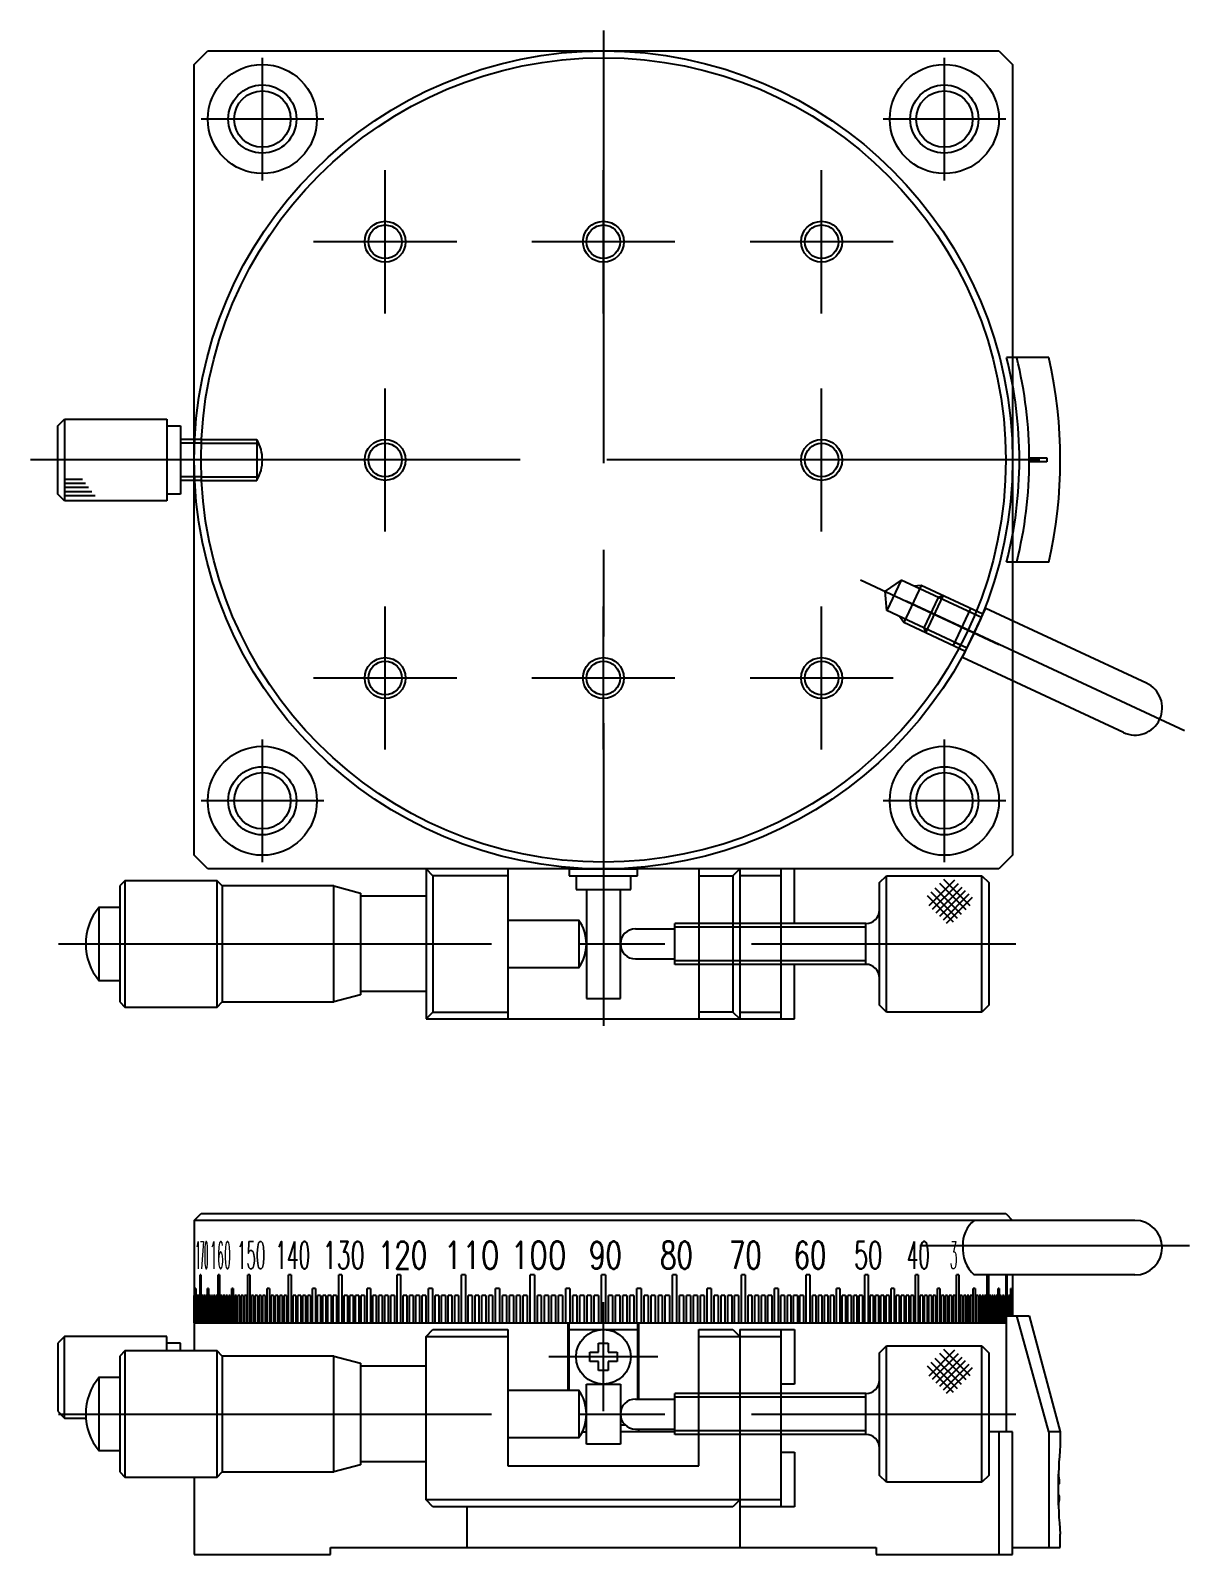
# Model space of a CAD drawing. Extents: x 1 to 281, y 0 to 190.
# Drawn here: x 52.3 to 137.3, y 14.6 to 126.3 of the extents above; entities that cross this region are included whole.
import ezdxf

# ---------------------------------------------------------------- set-up
doc = ezdxf.new("R2010")
doc.units = 0
doc.linetypes.add('CENTER', pattern=[50.8, 31.75, -6.35, 6.35, -6.35])
doc.linetypes.add('DASHED', pattern=[19.05, 12.7, -6.35])
doc.layers.get('0').update_dxf_attribs({"linetype": 'CONTINUOUS'})
doc.layers.add('CENTER', color=1, linetype='CENTER')
doc.styles.get("Standard").update_dxf_attribs({"font": 'txt.shx', "height": 3, "bigfont": 'bigfont.shx'})

msp = doc.modelspace()

# ---------------------------------------------------------------- linework, layer by layer
at = {"color": 7, "linetype": 'CONTINUOUS'}
for p, q in [((64.31, 123.84), (65.31, 124.84)), ((65.31, 124.84), (123.31, 124.84)), ((123.31, 124.84), (124.31, 123.84)), ((64.31, 65.84), (64.31, 123.84)), ((124.31, 123.84), (124.31, 102.34)), ((126.96, 102.34), (123.87, 102.34)), ((124.31, 100.34), (124.31, 89.34)), ((54.31, 97.34), (54.81, 97.84)), ((54.31, 92.34), (54.31, 97.34)), ((54.81, 97.84), (54.81, 91.84)), ((54.81, 97.84), (62.31, 97.84)), ((62.31, 97.84), (62.31, 91.84)), ((62.31, 97.34), (63.31, 97.34)), ((63.31, 97.34), (63.31, 92.34)), ((64.81, 96.34), (63.31, 96.34)), ((125.53, 94.99), (126.83, 94.99)), ((126.83, 94.69), (125.53, 94.69)), ((126.82, 94.99), (126.82, 94.69)), ((126.83, 94.99), (126.83, 94.69)), ((64.81, 93.34), (63.31, 93.34)), ((54.81, 91.84), (54.31, 92.34)), ((62.31, 91.84), (54.81, 91.84)), ((63.31, 92.34), (62.31, 92.34)), ((126.96, 87.34), (123.87, 87.34)), ((124.31, 87.34), (124.31, 83.05)), ((120.65, 80.35), (122.34, 83.97)), ((122.34, 83.97), (134.13, 78.48)), ((132.44, 74.85), (120.65, 80.35)), ((124.31, 78.64), (124.31, 65.84)), ((65.31, 64.84), (64.31, 65.84)), ((123.31, 64.84), (65.31, 64.84)), ((81.31, 64.84), (81.31, 53.84)), ((81.81, 64.34), (81.31, 64.84)), ((87.31, 64.84), (87.31, 53.84)), ((91.81, 64.84), (91.81, 64.34)), ((96.81, 64.34), (96.81, 64.84)), ((101.31, 64.84), (101.31, 53.84)), ((103.81, 64.34), (104.31, 64.84)), ((104.31, 64.84), (104.31, 53.84)), ((107.31, 64.84), (107.31, 53.84)), ((108.31, 60.84), (108.31, 64.84)), ((124.31, 65.84), (123.31, 64.84)), ((59.26, 63.99), (58.86, 63.59)), ((59.26, 54.69), (59.26, 63.99)), ((59.26, 63.99), (65.96, 63.99)), ((66.36, 63.59), (65.96, 63.99)), ((65.96, 63.99), (65.96, 54.69)), ((87.31, 64.34), (81.81, 64.34)), ((81.81, 64.34), (81.81, 54.34)), ((91.81, 64.34), (96.81, 64.34)), ((92.31, 64.34), (92.31, 63.34)), ((96.31, 63.34), (96.31, 64.34)), ((101.31, 64.34), (103.81, 64.34)), ((103.81, 64.34), (103.81, 54.34)), ((107.31, 64.34), (104.31, 64.34)), ((114.56, 63.84), (115.06, 64.34)), ((114.56, 54.84), (114.56, 63.84)), ((115.06, 64.34), (122.06, 64.34)), ((115.06, 54.34), (115.06, 64.34)), ((122.06, 64.34), (122.56, 63.84)), ((122.06, 54.34), (122.06, 64.34)), ((122.56, 63.84), (122.56, 54.84)), ((58.86, 63.59), (58.86, 55.09)), ((74.56, 63.59), (66.36, 63.59)), ((66.36, 63.59), (66.36, 55.09)), ((74.56, 55.09), (74.56, 63.59)), ((74.56, 63.59), (76.51, 63.06)), ((76.51, 63.06), (76.51, 55.61)), ((81.31, 62.84), (76.51, 62.84)), ((92.31, 63.34), (96.31, 63.34)), ((93.06, 63.34), (93.06, 55.34)), ((95.56, 55.34), (95.56, 63.34)), ((57.34, 56.64), (57.34, 62.04)), ((57.34, 62.04), (58.86, 62.04)), ((87.31, 61.09), (92.5, 61.09)), ((92.5, 61.09), (92.5, 57.59)), ((96.66, 60.44), (99.56, 60.44)), ((101.31, 60.84), (99.56, 60.84)), ((99.56, 57.84), (99.56, 60.84)), ((113.56, 60.84), (107.31, 60.84)), ((113.56, 57.84), (113.56, 60.84)), ((96.66, 58.24), (99.56, 58.24)), ((92.5, 57.59), (87.31, 57.59)), ((101.31, 57.84), (99.56, 57.84)), ((113.56, 57.84), (107.31, 57.84)), ((108.31, 53.84), (108.31, 57.84)), ((58.86, 56.64), (57.34, 56.64)), ((58.86, 55.09), (59.26, 54.69)), ((65.96, 54.69), (66.36, 55.09)), ((66.36, 55.09), (74.56, 55.09)), ((76.51, 55.61), (74.56, 55.09)), ((81.31, 55.84), (76.51, 55.84)), ((93.06, 55.34), (95.56, 55.34)), ((115.06, 54.34), (114.56, 54.84)), ((122.56, 54.84), (122.06, 54.34)), ((65.96, 54.69), (59.26, 54.69)), ((81.81, 54.34), (81.31, 53.84)), ((81.31, 53.84), (108.31, 53.84)), ((81.81, 54.34), (87.31, 54.34)), ((103.81, 54.34), (101.31, 54.34)), ((103.81, 54.34), (104.31, 53.84)), ((104.31, 54.34), (107.31, 54.34)), ((122.06, 54.34), (115.06, 54.34)), ((64.31, 39.06), (64.81, 39.56)), ((64.81, 39.56), (123.81, 39.56)), ((123.81, 39.56), (124.31, 39.06)), ((133.28, 39.06), (64.31, 39.06)), ((64.31, 39.06), (64.31, 31.56)), ((133.28, 35.06), (121.5, 35.06)), ((122.45, 35.06), (122.55, 35.06)), ((123.83, 35.06), (123.88, 35.06)), ((124.31, 35.06), (124.31, 32.06)), ((64.31, 31.56), (123.87, 31.56)), ((64.31, 31.56), (64.31, 29.51)), ((91.71, 31.56), (91.71, 26.61)), ((91.81, 26.61), (91.81, 31.56)), ((96.81, 31.56), (96.81, 25.96)), ((96.91, 25.96), (96.91, 31.56)), ((123.87, 23.56), (123.87, 32.06)), ((123.87, 32.06), (125.53, 32.06)), ((126.96, 23.56), (124.62, 32.06)), ((125.53, 32.06), (127.81, 23.56)), ((54.81, 30.56), (54.31, 30.06)), ((62.31, 30.56), (54.81, 30.56)), ((54.81, 24.56), (54.81, 30.56)), ((62.31, 29.51), (62.31, 30.56)), ((81.31, 30.56), (81.81, 31.06)), ((81.31, 18.56), (81.31, 30.56)), ((81.31, 30.56), (87.31, 30.56)), ((81.81, 31.06), (87.31, 31.06)), ((87.31, 31.06), (87.31, 21.06)), ((91.81, 31.06), (96.81, 31.06)), ((101.31, 21.06), (101.31, 31.06)), ((101.31, 31.06), (103.81, 31.06)), ((101.31, 30.56), (107.31, 30.56)), ((103.81, 31.06), (104.31, 30.56)), ((104.31, 31.06), (104.31, 15.06)), ((104.31, 31.06), (108.31, 31.06)), ((107.31, 31.06), (107.31, 18.06)), ((108.31, 31.06), (108.31, 27.06)), ((54.31, 30.06), (54.31, 25.06)), ((59.26, 29.51), (58.86, 29.11)), ((58.86, 29.11), (58.86, 20.61)), ((59.26, 20.21), (59.26, 29.51)), ((59.26, 29.51), (65.96, 29.51)), ((63.31, 30.06), (62.31, 30.06)), ((63.31, 29.51), (63.31, 30.06)), ((66.36, 29.11), (65.96, 29.51)), ((65.96, 29.51), (65.96, 20.21)), ((74.56, 29.11), (66.36, 29.11)), ((66.36, 29.11), (66.36, 20.61)), ((74.56, 20.61), (74.56, 29.11)), ((74.56, 29.11), (76.51, 28.58)), ((93.31, 28.71), (93.31, 29.41)), ((93.31, 29.41), (93.96, 29.41)), ((93.96, 30.06), (94.66, 30.06)), ((93.96, 29.41), (93.96, 30.06)), ((94.66, 30.06), (94.66, 29.41)), ((94.66, 29.41), (95.31, 29.41)), ((95.31, 29.41), (95.31, 28.71)), ((114.56, 29.36), (115.06, 29.86)), ((114.56, 20.36), (114.56, 29.36)), ((115.06, 29.86), (122.06, 29.86)), ((115.06, 19.86), (115.06, 29.86)), ((122.06, 29.86), (122.56, 29.36)), ((122.06, 19.86), (122.06, 29.86)), ((122.56, 29.36), (122.56, 20.36)), ((76.51, 28.58), (76.51, 21.13)), ((81.31, 28.36), (76.51, 28.36)), ((93.96, 28.71), (93.31, 28.71)), ((93.96, 28.06), (93.96, 28.71)), ((94.66, 28.06), (93.96, 28.06)), ((95.31, 28.71), (94.66, 28.71)), ((94.66, 28.71), (94.66, 28.06)), ((57.34, 22.16), (57.34, 27.56)), ((57.34, 27.56), (58.86, 27.56)), ((93.06, 27.06), (95.56, 27.06)), ((93.06, 22.66), (93.06, 27.06)), ((95.56, 27.06), (95.56, 22.66)), ((108.31, 27.06), (107.31, 27.06)), ((87.31, 26.61), (92.5, 26.61)), ((92.5, 26.61), (92.5, 23.11)), ((96.66, 25.96), (99.56, 25.96)), ((101.31, 26.36), (99.56, 26.36)), ((99.56, 23.36), (99.56, 26.36)), ((113.56, 26.36), (107.31, 26.36)), ((113.56, 23.36), (113.56, 26.36)), ((54.31, 25.06), (54.81, 24.56)), ((54.81, 24.56), (56.37, 24.56)), ((92.76, 23.56), (93.06, 23.56)), ((92.95, 24.06), (93.06, 24.06)), ((95.56, 24.06), (95.9, 24.06)), ((99.56, 23.56), (95.56, 23.56)), ((96.66, 23.76), (99.56, 23.76)), ((96.91, 23.56), (96.91, 23.76)), ((124.31, 23.56), (122.56, 23.56)), ((123.31, 23.56), (123.31, 14.56)), ((124.31, 14.56), (124.31, 23.56)), ((127.81, 23.56), (126.96, 23.56)), ((126.96, 23.56), (126.96, 15.06)), ((127.81, 23.56), (127.81, 22.56)), ((92.5, 23.11), (87.31, 23.11)), ((95.56, 22.66), (93.06, 22.66)), ((101.31, 23.36), (99.56, 23.36)), ((113.56, 23.36), (107.31, 23.36)), ((58.86, 22.16), (57.34, 22.16)), ((81.31, 21.36), (76.51, 21.36)), ((107.31, 22.06), (108.31, 22.06)), ((108.31, 22.06), (108.31, 18.06)), ((58.86, 20.61), (59.26, 20.21)), ((65.96, 20.21), (59.26, 20.21)), ((64.31, 20.21), (64.31, 14.56)), ((65.96, 20.21), (66.36, 20.61)), ((66.36, 20.61), (74.56, 20.61)), ((76.51, 21.13), (74.56, 20.61)), ((87.31, 21.06), (101.31, 21.06)), ((115.06, 19.86), (114.56, 20.36)), ((122.56, 20.36), (122.06, 19.86)), ((122.06, 19.86), (115.06, 19.86)), ((127.65, 19.77), (127.74, 19.77)), ((127.74, 19.77), (127.65, 19.67)), ((81.81, 18.06), (81.31, 18.56)), ((107.31, 18.56), (81.31, 18.56)), ((103.81, 18.06), (81.81, 18.06)), ((84.31, 18.06), (84.31, 15.06)), ((104.31, 18.56), (103.81, 18.06)), ((108.31, 18.06), (104.31, 18.06)), ((127.74, 18.84), (127.65, 18.95)), ((127.65, 18.84), (127.74, 18.84)), ((127.81, 15.06), (127.81, 16.06)), ((64.31, 14.56), (74.31, 14.56)), ((74.31, 14.56), (74.31, 15.06)), ((74.31, 15.06), (114.31, 15.06)), ((114.31, 15.06), (114.31, 14.56)), ((114.31, 14.56), (124.31, 14.56)), ((124.31, 15.06), (127.81, 15.06))]:
    msp.add_line(p, q, dxfattribs=at)
at = {"color": 3, "linetype": 'DASHED'}
for p, q in [((124.31, 102.34), (124.31, 100.34)), ((64.81, 96.34), (68.91, 96.34)), ((68.91, 96.34), (68.91, 93.34)), ((64.81, 96.07), (69.05, 96.07)), ((64.81, 93.61), (69.05, 93.61)), ((64.81, 93.34), (68.91, 93.34)), ((124.31, 89.34), (124.31, 87.34)), ((116.13, 86.02), (114.96, 85.21)), ((115.09, 83.79), (114.96, 85.21)), ((116.13, 86.02), (115.09, 83.79)), ((122.02, 83.27), (116.13, 86.02)), ((117.6, 85.63), (116.33, 82.91)), ((117.6, 85.63), (117.06, 85.58)), ((122.13, 83.52), (117.6, 85.63)), ((118.85, 84.75), (117.81, 82.52)), ((117.94, 82.16), (119.21, 84.88)), ((119.21, 84.88), (118.85, 84.75)), ((121.23, 83.94), (119.96, 81.22)), ((120.98, 81.04), (115.09, 83.79)), ((116.33, 82.91), (116.02, 83.35)), ((120.86, 80.8), (116.33, 82.91)), ((122.03, 83.29), (121.12, 83.71)), ((124.31, 83.05), (124.31, 78.64)), ((117.81, 82.52), (117.94, 82.16)), ((120.97, 81.03), (120.06, 81.45)), ((91.81, 64.84), (96.81, 64.84)), ((107.31, 60.84), (101.31, 60.84)), ((107.31, 60.57), (101.31, 60.57)), ((107.31, 58.11), (101.31, 58.11)), ((107.31, 57.84), (101.31, 57.84)), ((107.31, 26.36), (101.31, 26.36)), ((107.31, 26.09), (101.31, 26.09)), ((107.31, 23.63), (101.31, 23.63)), ((107.31, 23.36), (101.31, 23.36))]:
    msp.add_line(p, q, dxfattribs=at)
at = {"color": 3, "linetype": 'CONTINUOUS'}
for p, q in [((64.81, 96.07), (63.31, 96.07)), ((56.12, 93.4), (54.81, 93.4)), ((56.35, 93.1), (54.81, 93.1)), ((56.57, 92.81), (54.81, 92.81)), ((64.81, 93.61), (63.31, 93.61)), ((56.8, 92.51), (54.81, 92.51)), ((57.04, 92.2), (54.81, 92.2)), ((120.06, 64.02), (118.17, 62.13)), ((120.32, 63.76), (118.42, 61.87)), ((120.91, 61.84), (118.98, 63.77)), ((121.2, 62.14), (119.27, 64.07)), ((119.99, 60.93), (118.06, 62.86)), ((120.26, 61.2), (118.33, 63.13)), ((120.56, 61.49), (118.63, 63.42)), ((120.59, 63.49), (118.69, 61.6)), ((120.84, 63.24), (118.95, 61.35)), ((121.1, 62.98), (119.21, 61.09)), ((121.34, 62.74), (119.45, 60.85)), ((101.31, 60.57), (99.56, 60.57)), ((113.56, 60.57), (107.31, 60.57)), ((101.31, 58.11), (99.56, 58.11)), ((113.56, 58.11), (107.31, 58.11)), ((120.06, 29.54), (118.17, 27.65)), ((120.32, 29.28), (118.42, 27.39)), ((120.91, 27.37), (118.98, 29.29)), ((121.2, 27.66), (119.27, 29.59)), ((119.99, 26.45), (118.06, 28.38)), ((120.26, 26.72), (118.33, 28.65)), ((120.56, 27.02), (118.63, 28.94)), ((120.59, 29.01), (118.69, 27.12)), ((120.84, 28.76), (118.95, 26.87)), ((121.1, 28.5), (119.21, 26.61)), ((121.34, 28.26), (119.45, 26.37)), ((101.31, 26.09), (99.56, 26.09)), ((113.56, 26.09), (107.31, 26.09)), ((101.31, 23.63), (99.56, 23.63)), ((113.56, 23.63), (107.31, 23.63))]:
    msp.add_line(p, q, dxfattribs=at)
for p, q in [((64.79, 35.06), (64.74, 35.06)), ((64.74, 31.56), (64.74, 35.06)), ((64.79, 35.06), (64.79, 31.56)), ((66.17, 35.06), (66.07, 35.06)), ((66.07, 31.56), (66.07, 35.06)), ((66.17, 35.06), (66.17, 31.56)), ((68.4, 35.06), (68.25, 35.06)), ((68.25, 31.56), (68.25, 35.06)), ((68.4, 35.06), (68.4, 31.56)), ((71.42, 35.06), (71.23, 35.06)), ((71.23, 31.56), (71.23, 35.06)), ((71.42, 35.06), (71.42, 31.56)), ((75.14, 35.06), (74.91, 35.06)), ((74.91, 31.56), (74.91, 35.06)), ((75.14, 35.06), (75.14, 31.56)), ((79.44, 35.06), (79.18, 35.06)), ((79.18, 31.56), (79.18, 35.06)), ((79.44, 35.06), (79.44, 31.56)), ((84.19, 35.06), (83.91, 35.06)), ((83.91, 31.56), (83.91, 35.06)), ((84.19, 35.06), (84.19, 31.56)), ((89.25, 35.06), (88.95, 35.06)), ((88.95, 31.56), (88.95, 35.06)), ((89.25, 35.06), (89.25, 31.56)), ((94.46, 35.06), (94.16, 35.06)), ((94.16, 31.56), (94.16, 35.06)), ((94.46, 35.06), (94.46, 31.56)), ((99.67, 35.06), (99.37, 35.06)), ((99.37, 31.56), (99.37, 35.06)), ((99.67, 35.06), (99.67, 31.56)), ((104.71, 35.06), (104.43, 35.06)), ((104.43, 31.56), (104.43, 35.06)), ((104.71, 35.06), (104.71, 31.56)), ((109.44, 35.06), (109.18, 35.06)), ((109.18, 31.56), (109.18, 35.06)), ((109.44, 35.06), (109.44, 31.56)), ((113.71, 35.06), (113.48, 35.06)), ((113.48, 31.56), (113.48, 35.06)), ((113.71, 35.06), (113.71, 31.56)), ((117.39, 35.06), (117.19, 35.06)), ((117.19, 31.56), (117.19, 35.06)), ((117.39, 35.06), (117.39, 31.56)), ((120.36, 35.06), (120.21, 35.06)), ((120.21, 31.56), (120.21, 35.06)), ((120.36, 35.06), (120.36, 31.56)), ((122.45, 31.56), (122.45, 35.06)), ((122.55, 35.06), (122.55, 31.56)), ((123.83, 31.56), (123.83, 35.06)), ((123.88, 35.06), (123.88, 32.06)), ((64.32, 33.56), (64.31, 33.56)), ((64.31, 31.56), (64.31, 33.56)), ((64.33, 33.56), (64.32, 33.56)), ((64.32, 31.56), (64.32, 33.56)), ((64.32, 33.56), (64.32, 31.56)), ((64.33, 33.56), (64.33, 31.56)), ((64.36, 33.56), (64.34, 33.56)), ((64.34, 31.56), (64.34, 33.56)), ((64.36, 33.56), (64.36, 31.56)), ((64.39, 33.56), (64.37, 33.56)), ((64.37, 31.56), (64.37, 33.56)), ((64.39, 33.56), (64.39, 31.56)), ((64.44, 34.06), (64.41, 34.06)), ((64.41, 31.56), (64.41, 34.06)), ((64.44, 34.06), (64.44, 31.56)), ((64.49, 33.56), (64.46, 33.56)), ((64.46, 31.56), (64.46, 33.56)), ((64.49, 33.56), (64.49, 31.56)), ((64.55, 33.56), (64.51, 33.56)), ((64.51, 31.56), (64.51, 33.56)), ((64.55, 33.56), (64.55, 31.56)), ((64.62, 33.56), (64.58, 33.56)), ((64.58, 31.56), (64.58, 33.56)), ((64.62, 33.56), (64.62, 31.56)), ((64.7, 33.56), (64.66, 33.56)), ((64.66, 31.56), (64.66, 33.56)), ((64.7, 33.56), (64.7, 31.56)), ((64.89, 33.56), (64.83, 33.56)), ((64.83, 31.56), (64.83, 33.56)), ((64.89, 33.56), (64.89, 31.56)), ((65, 33.56), (64.93, 33.56)), ((64.93, 31.56), (64.93, 33.56)), ((65, 33.56), (65, 31.56)), ((65.11, 33.56), (65.04, 33.56)), ((65.04, 31.56), (65.04, 33.56)), ((65.11, 33.56), (65.11, 31.56)), ((65.24, 33.56), (65.16, 33.56)), ((65.16, 31.56), (65.16, 33.56)), ((65.24, 33.56), (65.24, 31.56)), ((65.37, 34.06), (65.29, 34.06)), ((65.29, 31.56), (65.29, 34.06)), ((65.37, 34.06), (65.37, 31.56)), ((65.51, 33.56), (65.43, 33.56)), ((65.43, 31.56), (65.43, 33.56)), ((65.51, 33.56), (65.51, 31.56)), ((65.66, 33.56), (65.58, 33.56)), ((65.58, 31.56), (65.58, 33.56)), ((65.66, 33.56), (65.66, 31.56)), ((65.82, 33.56), (65.73, 33.56)), ((65.73, 31.56), (65.73, 33.56)), ((65.82, 33.56), (65.82, 31.56)), ((65.99, 33.56), (65.9, 33.56)), ((65.9, 31.56), (65.9, 33.56)), ((65.99, 33.56), (65.99, 31.56)), ((66.36, 33.56), (66.25, 33.56)), ((66.25, 31.56), (66.25, 33.56)), ((66.36, 33.56), (66.36, 31.56)), ((66.55, 33.56), (66.44, 33.56)), ((66.44, 31.56), (66.44, 33.56)), ((66.55, 33.56), (66.55, 31.56)), ((66.75, 33.56), (66.64, 33.56)), ((66.64, 31.56), (66.64, 33.56)), ((66.75, 33.56), (66.75, 31.56)), ((66.96, 33.56), (66.84, 33.56)), ((66.84, 31.56), (66.84, 33.56)), ((66.96, 33.56), (66.96, 31.56)), ((67.18, 34.06), (67.06, 34.06)), ((67.06, 31.56), (67.06, 34.06)), ((67.18, 34.06), (67.18, 31.56)), ((67.41, 33.56), (67.28, 33.56)), ((67.28, 31.56), (67.28, 33.56)), ((67.41, 33.56), (67.41, 31.56)), ((67.65, 33.56), (67.51, 33.56)), ((67.51, 31.56), (67.51, 33.56)), ((67.65, 33.56), (67.65, 31.56)), ((67.89, 33.56), (67.75, 33.56)), ((67.75, 31.56), (67.75, 33.56)), ((67.89, 33.56), (67.89, 31.56)), ((68.14, 33.56), (68, 33.56)), ((68, 31.56), (68, 33.56)), ((68.14, 33.56), (68.14, 31.56)), ((68.67, 33.56), (68.52, 33.56)), ((68.52, 31.56), (68.52, 33.56)), ((68.67, 33.56), (68.67, 31.56)), ((68.95, 33.56), (68.79, 33.56)), ((68.79, 31.56), (68.79, 33.56)), ((68.95, 33.56), (68.95, 31.56)), ((69.23, 33.56), (69.07, 33.56)), ((69.07, 31.56), (69.07, 33.56)), ((69.23, 33.56), (69.23, 31.56)), ((69.52, 33.56), (69.35, 33.56)), ((69.35, 31.56), (69.35, 33.56)), ((69.52, 33.56), (69.52, 31.56)), ((69.82, 34.06), (69.65, 34.06)), ((69.65, 31.56), (69.65, 34.06)), ((69.82, 34.06), (69.82, 31.56)), ((70.13, 33.56), (69.95, 33.56)), ((69.95, 31.56), (69.95, 33.56)), ((70.13, 33.56), (70.13, 31.56)), ((70.44, 33.56), (70.26, 33.56)), ((70.26, 31.56), (70.26, 33.56)), ((70.44, 33.56), (70.44, 31.56)), ((70.76, 33.56), (70.58, 33.56)), ((70.58, 31.56), (70.58, 33.56)), ((70.76, 33.56), (70.76, 31.56)), ((71.09, 33.56), (70.9, 33.56)), ((70.9, 31.56), (70.9, 33.56)), ((71.09, 33.56), (71.09, 31.56)), ((71.77, 33.56), (71.57, 33.56)), ((71.57, 31.56), (71.57, 33.56)), ((71.77, 33.56), (71.77, 31.56)), ((72.12, 33.56), (71.92, 33.56)), ((71.92, 31.56), (71.92, 33.56)), ((72.12, 33.56), (72.12, 31.56)), ((72.47, 33.56), (72.27, 33.56)), ((72.27, 31.56), (72.27, 33.56)), ((72.47, 33.56), (72.47, 31.56)), ((72.83, 33.56), (72.63, 33.56)), ((72.63, 31.56), (72.63, 33.56)), ((72.83, 33.56), (72.83, 31.56)), ((73.2, 34.06), (72.99, 34.06)), ((72.99, 31.56), (72.99, 34.06)), ((73.2, 34.06), (73.2, 31.56)), ((73.58, 33.56), (73.36, 33.56)), ((73.36, 31.56), (73.36, 33.56)), ((73.58, 33.56), (73.58, 31.56)), ((73.96, 33.56), (73.74, 33.56)), ((73.74, 31.56), (73.74, 33.56)), ((73.96, 33.56), (73.96, 31.56)), ((74.35, 33.56), (74.12, 33.56)), ((74.12, 31.56), (74.12, 33.56)), ((74.35, 33.56), (74.35, 31.56)), ((74.74, 33.56), (74.51, 33.56)), ((74.51, 31.56), (74.51, 33.56)), ((74.74, 33.56), (74.74, 31.56)), ((75.55, 33.56), (75.31, 33.56)), ((75.31, 31.56), (75.31, 33.56)), ((75.55, 33.56), (75.55, 31.56)), ((75.96, 33.56), (75.72, 33.56)), ((75.72, 31.56), (75.72, 33.56)), ((75.96, 33.56), (75.96, 31.56)), ((76.38, 33.56), (76.14, 33.56)), ((76.14, 31.56), (76.14, 33.56)), ((76.38, 33.56), (76.38, 31.56)), ((76.8, 33.56), (76.55, 33.56)), ((76.55, 31.56), (76.55, 33.56)), ((76.8, 33.56), (76.8, 31.56)), ((77.23, 34.06), (76.98, 34.06)), ((76.98, 31.56), (76.98, 34.06)), ((77.23, 34.06), (77.23, 31.56)), ((77.66, 33.56), (77.41, 33.56)), ((77.41, 31.56), (77.41, 33.56)), ((77.66, 33.56), (77.66, 31.56)), ((78.1, 33.56), (77.84, 33.56)), ((77.84, 31.56), (77.84, 33.56)), ((78.1, 33.56), (78.1, 31.56)), ((78.54, 33.56), (78.28, 33.56)), ((78.28, 31.56), (78.28, 33.56)), ((78.54, 33.56), (78.54, 31.56)), ((78.99, 33.56), (78.73, 33.56)), ((78.73, 31.56), (78.73, 33.56)), ((78.99, 33.56), (78.99, 31.56)), ((79.9, 33.56), (79.63, 33.56)), ((79.63, 31.56), (79.63, 33.56)), ((79.9, 33.56), (79.9, 31.56)), ((80.36, 33.56), (80.09, 33.56)), ((80.09, 31.56), (80.09, 33.56)), ((80.36, 33.56), (80.36, 31.56)), ((80.82, 33.56), (80.56, 33.56)), ((80.56, 31.56), (80.56, 33.56)), ((80.82, 33.56), (80.82, 31.56)), ((81.29, 33.56), (81.02, 33.56)), ((81.02, 31.56), (81.02, 33.56)), ((81.29, 33.56), (81.29, 31.56)), ((81.77, 34.06), (81.5, 34.06)), ((81.5, 31.56), (81.5, 34.06)), ((81.77, 34.06), (81.77, 31.56)), ((82.24, 33.56), (81.97, 33.56)), ((81.97, 31.56), (81.97, 33.56)), ((82.24, 33.56), (82.24, 31.56)), ((82.73, 33.56), (82.45, 33.56)), ((82.45, 31.56), (82.45, 33.56)), ((82.73, 33.56), (82.73, 31.56)), ((83.21, 33.56), (82.93, 33.56)), ((82.93, 31.56), (82.93, 33.56)), ((83.21, 33.56), (83.21, 31.56)), ((83.7, 33.56), (83.42, 33.56)), ((83.42, 31.56), (83.42, 33.56)), ((83.7, 33.56), (83.7, 31.56)), ((84.68, 33.56), (84.4, 33.56)), ((84.4, 31.56), (84.4, 33.56)), ((84.68, 33.56), (84.68, 31.56)), ((85.18, 33.56), (84.9, 33.56)), ((84.9, 31.56), (84.9, 33.56)), ((85.18, 33.56), (85.18, 31.56)), ((85.68, 33.56), (85.4, 33.56)), ((85.4, 31.56), (85.4, 33.56)), ((85.68, 33.56), (85.68, 31.56)), ((86.18, 33.56), (85.9, 33.56)), ((85.9, 31.56), (85.9, 33.56)), ((86.18, 33.56), (86.18, 31.56)), ((86.69, 34.06), (86.4, 34.06)), ((86.4, 31.56), (86.4, 34.06)), ((86.69, 34.06), (86.69, 31.56)), ((87.2, 33.56), (86.91, 33.56)), ((86.91, 31.56), (86.91, 33.56)), ((87.2, 33.56), (87.2, 31.56)), ((87.71, 33.56), (87.42, 33.56)), ((87.42, 31.56), (87.42, 33.56)), ((87.71, 33.56), (87.71, 31.56)), ((88.22, 33.56), (87.93, 33.56)), ((87.93, 31.56), (87.93, 33.56)), ((88.22, 33.56), (88.22, 31.56)), ((88.73, 33.56), (88.44, 33.56)), ((88.44, 31.56), (88.44, 33.56)), ((88.73, 33.56), (88.73, 31.56)), ((89.76, 33.56), (89.47, 33.56)), ((89.47, 31.56), (89.47, 33.56)), ((89.76, 33.56), (89.76, 31.56)), ((90.28, 33.56), (89.99, 33.56)), ((89.99, 31.56), (89.99, 33.56)), ((90.28, 33.56), (90.28, 31.56)), ((90.8, 33.56), (90.5, 33.56)), ((90.5, 31.56), (90.5, 33.56)), ((90.8, 33.56), (90.8, 31.56)), ((91.32, 33.56), (91.02, 33.56)), ((91.02, 31.56), (91.02, 33.56)), ((91.32, 33.56), (91.32, 31.56)), ((91.84, 34.06), (91.55, 34.06)), ((91.55, 31.56), (91.55, 34.06)), ((91.84, 34.06), (91.84, 31.56)), ((92.37, 33.56), (92.07, 33.56)), ((92.07, 31.56), (92.07, 33.56)), ((92.37, 33.56), (92.37, 31.56)), ((92.89, 33.56), (92.59, 33.56)), ((92.59, 31.56), (92.59, 33.56)), ((92.89, 33.56), (92.89, 31.56)), ((93.41, 33.56), (93.11, 33.56)), ((93.11, 31.56), (93.11, 33.56)), ((93.41, 33.56), (93.41, 31.56)), ((93.94, 33.56), (93.64, 33.56)), ((93.64, 31.56), (93.64, 33.56)), ((93.94, 33.56), (93.94, 31.56)), ((94.68, 31.56), (94.68, 33.56)), ((94.98, 33.56), (94.68, 33.56)), ((94.98, 33.56), (94.98, 31.56)), ((95.51, 33.56), (95.21, 33.56)), ((95.21, 31.56), (95.21, 33.56)), ((95.51, 33.56), (95.51, 31.56)), ((96.03, 33.56), (95.73, 33.56)), ((95.73, 31.56), (95.73, 33.56)), ((96.03, 33.56), (96.03, 31.56)), ((96.55, 33.56), (96.25, 33.56)), ((96.25, 31.56), (96.25, 33.56)), ((96.55, 33.56), (96.55, 31.56)), ((96.77, 31.56), (96.77, 34.06)), ((97.07, 34.06), (96.77, 34.06)), ((97.07, 34.06), (97.07, 31.56)), ((97.3, 31.56), (97.3, 33.56)), ((97.59, 33.56), (97.3, 33.56)), ((97.59, 33.56), (97.59, 31.56)), ((98.11, 33.56), (97.82, 33.56)), ((97.82, 31.56), (97.82, 33.56)), ((98.11, 33.56), (98.11, 31.56)), ((98.63, 33.56), (98.34, 33.56)), ((98.34, 31.56), (98.34, 33.56)), ((98.63, 33.56), (98.63, 31.56)), ((99.15, 33.56), (98.85, 33.56)), ((98.85, 31.56), (98.85, 33.56)), ((99.15, 33.56), (99.15, 31.56)), ((100.18, 33.56), (99.89, 33.56)), ((99.89, 31.56), (99.89, 33.56)), ((100.18, 33.56), (100.18, 31.56)), ((100.69, 33.56), (100.4, 33.56)), ((100.4, 31.56), (100.4, 33.56)), ((100.69, 33.56), (100.69, 31.56)), ((101.2, 33.56), (100.91, 33.56)), ((100.91, 31.56), (100.91, 33.56)), ((101.2, 33.56), (101.2, 31.56)), ((101.71, 33.56), (101.42, 33.56)), ((101.42, 31.56), (101.42, 33.56)), ((101.71, 33.56), (101.71, 31.56)), ((102.22, 34.06), (101.93, 34.06)), ((101.93, 31.56), (101.93, 34.06)), ((102.22, 34.06), (102.22, 31.56)), ((102.72, 33.56), (102.43, 33.56)), ((102.43, 31.56), (102.43, 33.56)), ((102.72, 33.56), (102.72, 31.56)), ((103.22, 33.56), (102.94, 33.56)), ((102.94, 31.56), (102.94, 33.56)), ((103.22, 33.56), (103.22, 31.56)), ((103.72, 33.56), (103.44, 33.56)), ((103.44, 31.56), (103.44, 33.56)), ((103.72, 33.56), (103.72, 31.56)), ((104.22, 33.56), (103.93, 33.56)), ((103.93, 31.56), (103.93, 33.56)), ((104.22, 33.56), (104.22, 31.56)), ((105.2, 33.56), (104.92, 33.56)), ((104.92, 31.56), (104.92, 33.56)), ((105.2, 33.56), (105.2, 31.56)), ((105.69, 33.56), (105.41, 33.56)), ((105.41, 31.56), (105.41, 33.56)), ((105.69, 33.56), (105.69, 31.56)), ((106.17, 33.56), (105.89, 33.56)), ((105.89, 31.56), (105.89, 33.56)), ((106.17, 33.56), (106.17, 31.56)), ((106.65, 33.56), (106.37, 33.56)), ((106.37, 31.56), (106.37, 33.56)), ((106.65, 33.56), (106.65, 31.56)), ((107.12, 34.06), (106.85, 34.06)), ((106.85, 31.56), (106.85, 34.06)), ((107.12, 34.06), (107.12, 31.56)), ((107.6, 33.56), (107.33, 33.56)), ((107.33, 31.56), (107.33, 33.56)), ((107.6, 33.56), (107.6, 31.56)), ((108.06, 33.56), (107.8, 33.56)), ((107.8, 31.56), (107.8, 33.56)), ((108.06, 33.56), (108.06, 31.56)), ((108.53, 33.56), (108.26, 33.56)), ((108.26, 31.56), (108.26, 33.56)), ((108.53, 33.56), (108.53, 31.56)), ((108.98, 33.56), (108.72, 33.56)), ((108.72, 31.56), (108.72, 33.56)), ((108.98, 33.56), (108.98, 31.56)), ((109.89, 33.56), (109.63, 33.56)), ((109.63, 31.56), (109.63, 33.56)), ((109.89, 33.56), (109.89, 31.56)), ((110.33, 33.56), (110.08, 33.56)), ((110.08, 31.56), (110.08, 33.56)), ((110.33, 33.56), (110.33, 31.56)), ((110.77, 33.56), (110.52, 33.56)), ((110.52, 31.56), (110.52, 33.56)), ((110.77, 33.56), (110.77, 31.56)), ((111.21, 33.56), (110.96, 33.56)), ((110.96, 31.56), (110.96, 33.56)), ((111.21, 33.56), (111.21, 31.56)), ((111.64, 34.06), (111.39, 34.06)), ((111.39, 31.56), (111.39, 34.06)), ((111.64, 34.06), (111.64, 31.56)), ((112.06, 33.56), (111.82, 33.56)), ((111.82, 31.56), (111.82, 33.56)), ((112.06, 33.56), (112.06, 31.56)), ((112.48, 33.56), (112.24, 33.56)), ((112.24, 31.56), (112.24, 33.56)), ((112.48, 33.56), (112.48, 31.56)), ((112.9, 33.56), (112.66, 33.56)), ((112.66, 31.56), (112.66, 33.56)), ((112.9, 33.56), (112.9, 31.56)), ((113.31, 33.56), (113.07, 33.56)), ((113.07, 31.56), (113.07, 33.56)), ((113.31, 33.56), (113.31, 31.56)), ((114.1, 33.56), (113.88, 33.56)), ((113.88, 31.56), (113.88, 33.56)), ((114.1, 33.56), (114.1, 31.56)), ((114.49, 33.56), (114.27, 33.56)), ((114.27, 31.56), (114.27, 33.56)), ((114.49, 33.56), (114.49, 31.56)), ((114.88, 33.56), (114.66, 33.56)), ((114.66, 31.56), (114.66, 33.56)), ((114.88, 33.56), (114.88, 31.56)), ((115.26, 33.56), (115.04, 33.56)), ((115.04, 31.56), (115.04, 33.56)), ((115.26, 33.56), (115.26, 31.56)), ((115.63, 34.06), (115.42, 34.06)), ((115.42, 31.56), (115.42, 34.06)), ((115.63, 34.06), (115.63, 31.56)), ((115.99, 33.56), (115.78, 33.56)), ((115.78, 31.56), (115.78, 33.56)), ((115.99, 33.56), (115.99, 31.56)), ((116.35, 33.56), (116.15, 33.56)), ((116.15, 31.56), (116.15, 33.56)), ((116.35, 33.56), (116.35, 31.56)), ((116.7, 33.56), (116.5, 33.56)), ((116.5, 31.56), (116.5, 33.56)), ((116.7, 33.56), (116.7, 31.56)), ((117.05, 33.56), (116.85, 33.56)), ((116.85, 31.56), (116.85, 33.56)), ((117.05, 33.56), (117.05, 31.56)), ((117.72, 33.56), (117.53, 33.56)), ((117.53, 31.56), (117.53, 33.56)), ((117.72, 33.56), (117.72, 31.56)), ((118.04, 33.56), (117.86, 33.56)), ((117.86, 31.56), (117.86, 33.56)), ((118.04, 33.56), (118.04, 31.56)), ((118.36, 33.56), (118.18, 33.56)), ((118.18, 31.56), (118.18, 33.56)), ((118.36, 33.56), (118.36, 31.56)), ((118.67, 33.56), (118.49, 33.56)), ((118.49, 31.56), (118.49, 33.56)), ((118.67, 33.56), (118.67, 31.56)), ((118.97, 34.06), (118.8, 34.06)), ((118.8, 31.56), (118.8, 34.06)), ((118.97, 34.06), (118.97, 31.56)), ((119.26, 33.56), (119.1, 33.56)), ((119.1, 31.56), (119.1, 33.56)), ((119.26, 33.56), (119.26, 31.56)), ((119.55, 33.56), (119.39, 33.56)), ((119.39, 31.56), (119.39, 33.56)), ((119.55, 33.56), (119.55, 31.56)), ((119.83, 33.56), (119.67, 33.56)), ((119.67, 31.56), (119.67, 33.56)), ((119.83, 33.56), (119.83, 31.56)), ((120.1, 33.56), (119.95, 33.56)), ((119.95, 31.56), (119.95, 33.56)), ((120.1, 33.56), (120.1, 31.56)), ((120.62, 33.56), (120.47, 33.56)), ((120.47, 31.56), (120.47, 33.56)), ((120.62, 33.56), (120.62, 31.56)), ((120.87, 33.56), (120.73, 33.56)), ((120.73, 31.56), (120.73, 33.56)), ((120.87, 33.56), (120.87, 31.56)), ((121.11, 33.56), (120.97, 33.56)), ((120.97, 31.56), (120.97, 33.56)), ((121.11, 33.56), (121.11, 31.56)), ((121.34, 33.56), (121.21, 33.56)), ((121.21, 31.56), (121.21, 33.56)), ((121.34, 33.56), (121.34, 31.56)), ((121.56, 34.06), (121.43, 34.06)), ((121.43, 31.56), (121.43, 34.06)), ((121.56, 34.06), (121.56, 31.56)), ((121.78, 33.56), (121.65, 33.56)), ((121.65, 31.56), (121.65, 33.56)), ((121.78, 33.56), (121.78, 31.56)), ((121.98, 33.56), (121.87, 33.56)), ((121.87, 31.56), (121.87, 33.56)), ((121.98, 33.56), (121.98, 31.56)), ((122.18, 33.56), (122.07, 33.56)), ((122.07, 31.56), (122.07, 33.56)), ((122.18, 33.56), (122.18, 31.56)), ((122.37, 33.56), (122.26, 33.56)), ((122.26, 31.56), (122.26, 33.56)), ((122.37, 33.56), (122.37, 31.56)), ((122.72, 33.56), (122.63, 33.56)), ((122.63, 31.56), (122.63, 33.56)), ((122.72, 33.56), (122.72, 31.56)), ((122.89, 33.56), (122.79, 33.56)), ((122.79, 31.56), (122.79, 33.56)), ((122.89, 33.56), (122.89, 31.56)), ((123.04, 33.56), (122.95, 33.56)), ((122.95, 31.56), (122.95, 33.56)), ((123.04, 33.56), (123.04, 31.56)), ((123.19, 33.56), (123.11, 33.56)), ((123.11, 31.56), (123.11, 33.56)), ((123.19, 33.56), (123.19, 31.56)), ((123.33, 34.06), (123.25, 34.06)), ((123.25, 31.56), (123.25, 34.06)), ((123.33, 34.06), (123.33, 31.56)), ((123.45, 33.56), (123.38, 33.56)), ((123.38, 31.56), (123.38, 33.56)), ((123.45, 33.56), (123.45, 31.56)), ((123.57, 33.56), (123.51, 33.56)), ((123.51, 31.56), (123.51, 33.56)), ((123.57, 33.56), (123.57, 31.56)), ((123.68, 33.56), (123.62, 33.56)), ((123.62, 31.56), (123.62, 33.56)), ((123.68, 33.56), (123.68, 31.56)), ((123.79, 33.56), (123.73, 33.56)), ((123.73, 31.56), (123.73, 33.56)), ((123.79, 33.56), (123.79, 31.56)), ((123.96, 33.56), (123.92, 33.56)), ((123.92, 32.06), (123.92, 33.56)), ((123.96, 33.56), (123.96, 32.06)), ((124.04, 33.56), (124, 33.56)), ((124, 32.06), (124, 33.56)), ((124.04, 33.56), (124.04, 32.06)), ((124.1, 33.56), (124.07, 33.56)), ((124.07, 32.06), (124.07, 33.56)), ((124.1, 33.56), (124.1, 32.06)), ((124.16, 33.56), (124.13, 33.56)), ((124.13, 32.06), (124.13, 33.56)), ((124.16, 33.56), (124.16, 32.06)), ((124.21, 34.06), (124.18, 34.06)), ((124.18, 32.06), (124.18, 34.06)), ((124.21, 34.06), (124.21, 32.06)), ((124.25, 33.56), (124.23, 33.56)), ((124.23, 32.06), (124.23, 33.56)), ((124.25, 33.56), (124.25, 32.06)), ((124.28, 33.56), (124.26, 33.56)), ((124.26, 32.06), (124.26, 33.56)), ((124.28, 33.56), (124.28, 32.06)), ((124.3, 33.56), (124.29, 33.56)), ((124.29, 32.06), (124.29, 33.56)), ((124.3, 33.56), (124.3, 32.06)), ((124.31, 33.56), (124.3, 33.56)), ((124.3, 32.06), (124.3, 33.56)), ((124.31, 33.56), (124.31, 32.06))]:
    msp.add_line(p, q)
at = {"color": 7, "linetype": 'CONTINUOUS'}
for centre, radius in [((94.31, 94.84), 30), ((94.31, 94.84), 29.5), ((69.31, 119.84), 4), ((119.31, 119.84), 4), ((69.31, 119.84), 2.07), ((119.31, 119.84), 2.07), ((78.31, 110.84), 1.23), ((94.31, 110.84), 1.23), ((110.31, 110.84), 1.23), ((78.31, 94.84), 1.23), ((110.31, 94.84), 1.23), ((78.31, 78.84), 1.23), ((94.31, 78.84), 1.23), ((110.31, 78.84), 1.23), ((69.31, 69.84), 4), ((119.31, 69.84), 4), ((69.31, 69.84), 2.07), ((119.31, 69.84), 2.07), ((94.31, 29.06), 2)]:
    msp.add_circle(centre, radius, dxfattribs=at)
at = {"color": 3, "linetype": 'CONTINUOUS'}
for centre, radius in [((69.31, 119.84), 2.5), ((119.31, 119.84), 2.5), ((78.31, 110.84), 1.5), ((94.31, 110.84), 1.5), ((110.31, 110.84), 1.5), ((78.31, 94.84), 1.5), ((110.31, 94.84), 1.5), ((78.31, 78.84), 1.5), ((94.31, 78.84), 1.5), ((110.31, 78.84), 1.5), ((69.31, 69.84), 2.5), ((119.31, 69.84), 2.5)]:
    msp.add_circle(centre, radius, dxfattribs=at)
at = {"color": 7, "linetype": 'CONTINUOUS'}
for centre, radius, start, end in [((94.31, 94.84), 30.5, 345.7649, 14.2351), ((94.31, 94.84), 31.22, 346.101, 13.899), ((94.31, 94.84), 33.5, 347.0629, 12.9371), ((133.28, 76.66), 2, 245, 65), ((60.56, 59.34), 4.2, 139.9948, 220.0052), ((113.56, 61.84), 1, 270, 0), ((90.06, 59.34), 3, 324.3147, 35.6853), ((96.66, 59.34), 1.1, 90, 270), ((113.56, 56.84), 1, 360, 90), ((122.97, 37.27), 2.32, 129.5087, 181.704), ((133.28, 37.06), 2, 270, 90), ((123.21, 36.97), 2.56, 174.8451, 228.149), ((60.56, 24.86), 4.2, 139.9948, 220.0052), ((113.56, 27.36), 1, 270, 0), ((90.06, 24.86), 3, 324.3147, 35.6853), ((96.66, 24.86), 1.1, 90, 270), ((113.56, 22.36), 1, 360, 90), ((161.15, 19.31), 33.5, 174.4327, 185.5673), ((122.92, 19.31), 4.88, 9.2333, 13.5696), ((125.34, 19.93), 2.41, 356.2084, 3.7916), ((122.92, 19.31), 4.88, 346.4304, 350.7667), ((125.34, 18.68), 2.41, 356.2084, 3.7916)]:
    msp.add_arc(centre, radius, start, end, dxfattribs=at)
at = {"color": 3, "linetype": 'DASHED'}
msp.add_arc((66.31, 94.84), 3, 330, 30, dxfattribs=at)
at = {"layer": 'CENTER', "color": 1, "linetype": 'CENTER'}
for p, q in [((94.31, 126.34), (94.31, 53.34)), ((69.31, 115.34), (69.31, 124.34)), ((119.31, 115.34), (119.31, 124.34)), ((73.81, 119.84), (64.81, 119.84)), ((123.81, 119.84), (114.81, 119.84)), ((78.31, 105.59), (78.31, 116.09)), ((94.31, 105.59), (94.31, 116.09)), ((110.31, 105.59), (110.31, 116.09)), ((83.56, 110.84), (73.06, 110.84)), ((99.56, 110.84), (89.06, 110.84)), ((115.56, 110.84), (105.06, 110.84)), ((78.31, 89.59), (78.31, 100.09)), ((110.31, 89.59), (110.31, 100.09)), ((126.31, 94.84), (52.31, 94.84)), ((83.56, 94.84), (73.06, 94.84)), ((115.56, 94.84), (105.06, 94.84)), ((113.15, 86.05), (123.31, 81.31)), ((78.31, 73.59), (78.31, 84.09)), ((94.31, 73.59), (94.31, 84.09)), ((110.31, 73.59), (110.31, 84.09)), ((136.91, 74.97), (116.51, 84.48)), ((83.56, 78.84), (73.06, 78.84)), ((99.56, 78.84), (89.06, 78.84)), ((115.56, 78.84), (105.06, 78.84)), ((69.31, 65.34), (69.31, 74.34)), ((119.31, 65.34), (119.31, 74.34)), ((73.81, 69.84), (64.81, 69.84)), ((123.81, 69.84), (114.81, 69.84)), ((54.36, 59.34), (124.56, 59.34)), ((137.28, 37.2), (117.5, 37.2)), ((94.31, 25.06), (94.31, 33.06)), ((98.31, 29.06), (90.31, 29.06)), ((54.36, 24.86), (124.56, 24.86))]:
    msp.add_line(p, q, dxfattribs=at)

# ---------------------------------------------------------------- texts
at = {"color": 7, "linetype": 'CONTINUOUS'}
for s, width, p in [('170', 0.15, (64.44, 35.51)), ('160', 0.3, (65.47, 35.51)), ('150', 0.4, (67.46, 35.51)), ('140', 0.5, (70.25, 35.51)), ('130', 0.6, (73.73, 35.51)), ('120', 0.7, (77.79, 35.51)), ('110', 0.8, (82.58, 35.51)), ('100', 0.8, (87.5, 35.51)), ('90', 0.7, (93.26, 35.51)), ('80', 0.7, (98.47, 35.51)), ('70', 0.7, (103.52, 35.51)), ('60', 0.7, (108.26, 35.51)), ('50', 0.6, (112.69, 35.51)), ('40', 0.5, (116.54, 35.51)), ('3', 0.3, (119.73, 35.51))]:
    msp.add_text(s, height=2, rotation=360, dxfattribs=dict(at, width=width)).set_placement(p)

doc.saveas('drawing.dxf')
